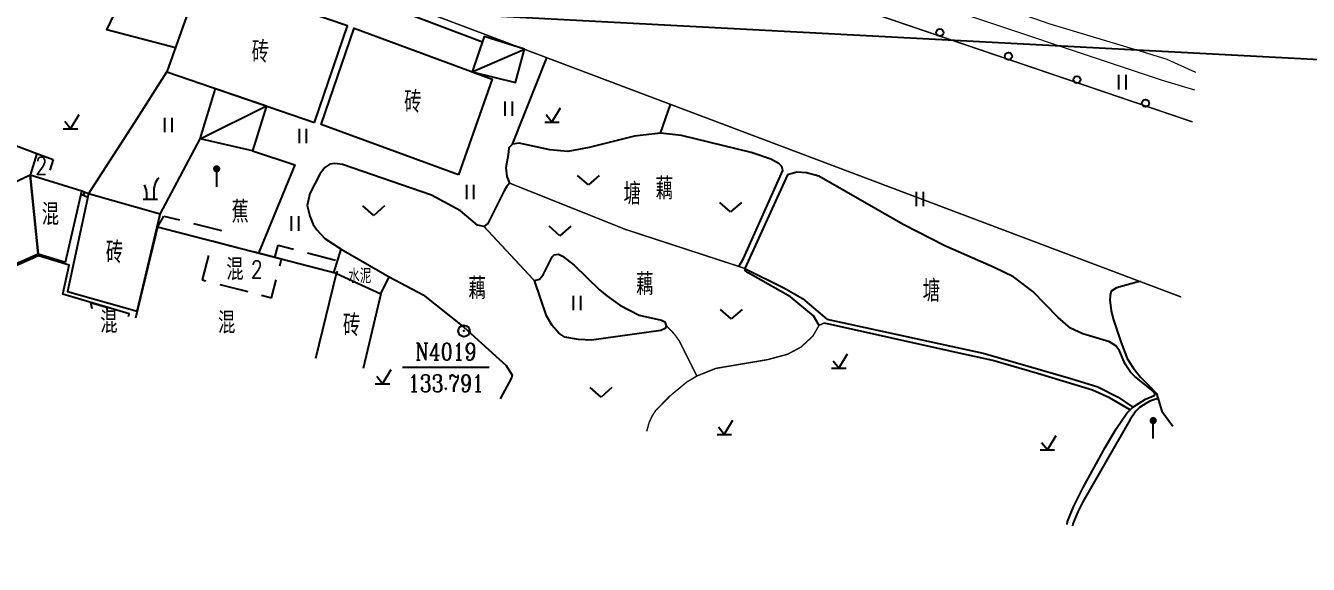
# Model space of a CAD drawing. Extents: x 529262 to 576451, y 2694391 to 2717535.
# Drawn here: x 566955.2 to 567044.2, y 2709864.9 to 2709902.3 of the extents above; entities that cross this region are included whole.
import ezdxf
from ezdxf.enums import TextEntityAlignment as Align
from ezdxf.xclip import XClip

# ---------------------------------------------------------------- set-up
doc = ezdxf.new("R2010")
doc.units = 0
doc.header["$XCLIPFRAME"] = 0
doc.linetypes.add('X5', pattern=[3, 2, -1])
for name, color, linetype in [('DLSS', 4, 'Continuous'), ('DMTZ', 8, 'Continuous'), ('JMD', 8, 'Continuous'), ('KZD', 8, 'Continuous'), ('PP-COM', 7, 'Continuous'), ('RD-中线', 40, 'Continuous'), ('RD-红线', 7, 'Continuous'), ('ZBTZ', 8, 'Continuous'), ('ZJ', 7, 'Continuous')]:
    doc.layers.add(name, color=color, linetype=linetype)
doc.layers.add('SXSS', color=5, linetype='Continuous', lineweight=0)
doc.styles.add('HZ', font='rs.shx', dxfattribs={"width": 0.8, "bigfont": 'hztxt.shx'})
doc.styles.add('romanc', font='romanc.shx', dxfattribs={"width": 0.8})
doc.linetypes.add('10421', pattern='A,2,[150,AAA.SHX,S=0.5,R=0,X=0,Y=0.5],1e-11', length=2)
doc.linetypes.add('10422', pattern='A,0.75,[150,AAA.SHX,S=0.5,R=0,X=0,Y=0.5],1.5,[177,AAA.SHX,S=1,R=0,X=0,Y=0.4],0.75', length=3)
doc.linetypes.add('1161', pattern='A,0,[149,AAA.SHX,S=0.15,R=0,X=0,Y=0],-1.6', length=1.6)
doc.linetypes.add('8462', pattern='A,2,[157,AAA.SHX,S=1,R=0,X=0,Y=0.5],1e-09', length=2)

# ---------------------------------------------------------------- blocks, each defined once
blk = doc.blocks.new('A$C19FD0107')
at = {"layer": 'RD-中线', "color": 8, "linetype": 'Continuous', "flags": 128}
for points in [[(-4490.734, 14139.438, 0), (-4490.29, 14139.417)], [(-3818.251, 14086.168, 0), (-3817.74, 14086.169)]]:
    blk.add_lwpolyline(points, format="xyb", dxfattribs=at)
at = {"layer": 'RD-红线', "color": 8, "linetype": 'Continuous', "flags": 128}
blk.add_lwpolyline([(-4021.594, 15512.975), (-3798.753, 15501.171)], dxfattribs=at)
blk = doc.blocks.new('gc170')
at = {"color": 8, "linetype": 'Continuous'}
blk.add_circle((0, 0), 0.5, dxfattribs=at)
blk = doc.blocks.new('gc121')
at = {"color": 8}
for p, q in [((-0.5, -1), (-0.5, 1)), ((0.5, -1), (0.5, 1))]:
    blk.add_line(p, q, dxfattribs=at)
blk = doc.blocks.new('gc126')
at = {"color": 8}
for p, q in [((0, 0), (-1.5, 1.32)), ((1.5, 1.32), (0, 0))]:
    blk.add_line(p, q, dxfattribs=at)
blk = doc.blocks.new('gc123')
at = {"color": 8}
for p, q in [((0, 0), (1.2, 2)), ((-1, 0), (1, 0)), ((0, 0), (-0.8, 1))]:
    blk.add_line(p, q, dxfattribs=at)
blk = doc.blocks.new('gc165')
at = {"color": 8}
blk.add_line((0, 0), (0, 2), dxfattribs=at)
at = {"color": 8, "const_width": 0.5}
blk.add_lwpolyline([(-0.25, 2.5, 1), (0.25, 2.5, 1)], format="xyb", close=True, dxfattribs=at)
blk = doc.blocks.new('gc210')
at = {"color": 8}
for p, q in [((-1, 0), (1, 0)), ((-0.5, 1), (-0.5, 0)), ((0.5, 1), (0.5, 0))]:
    blk.add_line(p, q, dxfattribs=at)
for centre, radius, start, end in [((-2.94, 0.81), 2.45, 4.3743, 29.0242), ((3.4, 1.11), 2.91, 139.3312, 182.0887)]:
    blk.add_arc(centre, radius, start, end, dxfattribs=at)
blk = doc.blocks.new('gc117')
at = {"color": 8}
blk.add_circle((0, 0), 0.8, dxfattribs=at)
blk.add_point((0, 0), dxfattribs=at)

msp = doc.modelspace()

# ---------------------------------------------------------------- linework, layer by layer
at = {"layer": 'DLSS', "linetype": 'Continuous', "const_width": 0.1, "elevation": 133.137, "flags": 128}
for points in [[(566939.532, 2709919.638), (567035.405, 2709883.451)], [(566987.524, 2709912.145), (567036.185, 2709895.608)]]:
    msp.add_lwpolyline(points, dxfattribs=at)
at = {"layer": 'DMTZ', "linetype": '10421', "flags": 128}
for points, elevation in [([(567004.715, 2709885.576), (567004.878, 2709885.839), (567005.035, 2709886.127), (567007.771, 2709892.236), (567007.688, 2709892.502), (567007.488, 2709892.729), (567006.941, 2709893.021), (567005.578, 2709893.488), (567000.739, 2709894.66), (566999.289, 2709894.836), (566997.481, 2709894.62), (566994.331, 2709893.826), (566992.85, 2709893.56), (566991.607, 2709893.659), (566989.481, 2709894.131), (566989.005, 2709894.056), (566988.766, 2709893.811), (566988.712, 2709893.33), (566988.562, 2709892.428), (566988.619, 2709891.821), (566988.794, 2709891.366)], 132.953), ([(567004.715, 2709885.576), (567004.878, 2709885.839), (567005.035, 2709886.127), (567007.771, 2709892.236), (567007.688, 2709892.502), (567007.488, 2709892.729), (567006.941, 2709893.021), (567005.578, 2709893.488), (567000.739, 2709894.66), (566999.289, 2709894.836), (566997.481, 2709894.62), (566994.331, 2709893.826), (566992.85, 2709893.56), (566991.607, 2709893.659), (566989.481, 2709894.131), (566989.005, 2709894.056), (566988.766, 2709893.811), (566988.712, 2709893.33), (566988.562, 2709892.428), (566988.619, 2709891.821), (566988.794, 2709891.366)], 132.953), ([(566990.53, 2709884.59), (566990.897, 2709884.697), (566991.134, 2709884.984), (566991.774, 2709886.245), (566991.914, 2709886.37), (566992.214, 2709886.433), (566992.487, 2709886.298), (566993.298, 2709885.664), (566995.05, 2709883.941), (566995.562, 2709883.533), (566996.466, 2709882.896), (566997.794, 2709882.19), (566999.35, 2709881.846), (566999.59, 2709881.721), (566999.684, 2709881.462), (566999.684, 2709881.462)], 133.068), ([(566990.53, 2709884.59), (566990.897, 2709884.697), (566991.134, 2709884.984), (566991.774, 2709886.245), (566991.914, 2709886.37), (566992.214, 2709886.433), (566992.487, 2709886.298), (566993.298, 2709885.664), (566995.05, 2709883.941), (566995.562, 2709883.533), (566996.466, 2709882.896), (566997.794, 2709882.19), (566999.35, 2709881.846), (566999.59, 2709881.721), (566999.684, 2709881.462), (566999.684, 2709881.462)], 133.068), ([(566990.53, 2709884.59), (566990.897, 2709884.697), (566991.134, 2709884.984), (566991.774, 2709886.245), (566991.914, 2709886.37), (566992.214, 2709886.433), (566992.487, 2709886.298), (566993.298, 2709885.664), (566995.05, 2709883.941), (566995.562, 2709883.533), (566996.466, 2709882.896), (566997.794, 2709882.19), (566999.35, 2709881.846), (566999.59, 2709881.721), (566999.684, 2709881.462), (566999.684, 2709881.462)], 133.068), ([(566990.53, 2709884.59), (566990.897, 2709884.697), (566991.134, 2709884.984), (566991.774, 2709886.245), (566991.914, 2709886.37), (566992.214, 2709886.433), (566992.487, 2709886.298), (566993.298, 2709885.664), (566995.05, 2709883.941), (566995.562, 2709883.533), (566996.466, 2709882.896), (566997.794, 2709882.19), (566999.35, 2709881.846), (566999.59, 2709881.721), (566999.684, 2709881.462), (566999.684, 2709881.462)], 133.068), ([(567010.278, 2709881.482), (567009.892, 2709882.154), (567008.295, 2709883.455), (567005.365, 2709885.123), (567005.186, 2709885.278), (567005.121, 2709885.443), (567005.121, 2709885.443)], 133.014), ([(567010.278, 2709881.482), (567009.892, 2709882.154), (567008.295, 2709883.455), (567005.365, 2709885.123), (567005.186, 2709885.278), (567005.121, 2709885.443), (567005.121, 2709885.443)], 133.014), ([(567010.278, 2709881.482), (567009.892, 2709882.154), (567008.295, 2709883.455), (567005.365, 2709885.123), (567005.186, 2709885.278), (567005.121, 2709885.443), (567005.121, 2709885.443)], 133.014), ([(567010.278, 2709881.482), (567009.892, 2709882.154), (567008.295, 2709883.455), (567005.365, 2709885.123), (567005.186, 2709885.278), (567005.121, 2709885.443), (567005.121, 2709885.443)], 133.014), ([(566999.684, 2709881.462), (566999.606, 2709881.261), (566999.314, 2709881.129), (566994.492, 2709880.463), (566993.581, 2709880.493), (566992.641, 2709880.673), (566992.234, 2709880.954), (566991.773, 2709881.477), (566991.377, 2709882.153), (566990.53, 2709884.59)], 134.245), ([(566999.684, 2709881.462), (566999.606, 2709881.261), (566999.314, 2709881.129), (566994.492, 2709880.463), (566993.581, 2709880.493), (566992.641, 2709880.673), (566992.234, 2709880.954), (566991.773, 2709881.477), (566991.377, 2709882.153), (566990.53, 2709884.59)], 134.245), ([(566999.684, 2709881.462), (566999.606, 2709881.261), (566999.314, 2709881.129), (566994.492, 2709880.463), (566993.581, 2709880.493), (566992.641, 2709880.673), (566992.234, 2709880.954), (566991.773, 2709881.477), (566991.377, 2709882.153), (566990.53, 2709884.59)], 134.245), ([(566999.684, 2709881.462), (566999.606, 2709881.261), (566999.314, 2709881.129), (566994.492, 2709880.463), (566993.581, 2709880.493), (566992.641, 2709880.673), (566992.234, 2709880.954), (566991.773, 2709881.477), (566991.377, 2709882.153), (566990.53, 2709884.59)], 134.245), ([(567032.575, 2709884.519), (567032.325, 2709884.492), (567030.91, 2709884.087), (567030.55, 2709883.85), (567030.47, 2709883.549), (567030.445, 2709883.234), (567030.547, 2709882.512), (567030.681, 2709881.938), (567031.21, 2709880.345), (567031.648, 2709879.197), (567032.061, 2709878.537), (567032.573, 2709877.899), (567033.118, 2709877.354), (567033.682, 2709876.76), (567034.06, 2709875.526), (567034.83, 2709874.485)], 132.711), ([(567032.575, 2709884.519), (567032.325, 2709884.492), (567030.91, 2709884.087), (567030.55, 2709883.85), (567030.47, 2709883.549), (567030.445, 2709883.234), (567030.547, 2709882.512), (567030.681, 2709881.938), (567031.21, 2709880.345), (567031.648, 2709879.197), (567032.061, 2709878.537), (567032.573, 2709877.899), (567033.118, 2709877.354), (567033.682, 2709876.76), (567034.06, 2709875.526), (567034.83, 2709874.485)], 132.711), ([(567031.858, 2709875.615), (567030.422, 2709876.446), (567029.244, 2709876.996), (567025.44, 2709878.153), (567022.338, 2709879.044), (567019.787, 2709879.602), (567010.863, 2709881.595), (567010.579, 2709881.627)], 133.194), ([(567031.858, 2709875.615), (567030.422, 2709876.446), (567029.244, 2709876.996), (567025.44, 2709878.153), (567022.338, 2709879.044), (567019.787, 2709879.602), (567010.863, 2709881.595), (567010.579, 2709881.627)], 133.194), ([(567031.858, 2709875.615), (567030.422, 2709876.446), (567029.244, 2709876.996), (567025.44, 2709878.153), (567022.338, 2709879.044), (567019.787, 2709879.602), (567010.863, 2709881.595), (567010.579, 2709881.627)], 133.194), ([(567031.858, 2709875.615), (567030.422, 2709876.446), (567029.244, 2709876.996), (567025.44, 2709878.153), (567022.338, 2709879.044), (567019.787, 2709879.602), (567010.863, 2709881.595), (567010.579, 2709881.627)], 133.194), ([(567027.49, 2709867.663), (567027.518, 2709867.867), (567027.932, 2709868.898), (567028.591, 2709870.237), (567030.123, 2709873.018), (567030.881, 2709874.314), (567031.64, 2709875.389), (567032.047, 2709875.81)], 133.12), ([(567027.49, 2709867.663), (567027.518, 2709867.867), (567027.932, 2709868.898), (567028.591, 2709870.237), (567030.123, 2709873.018), (567030.881, 2709874.314), (567031.64, 2709875.389), (567032.047, 2709875.81)], 133.12), ([(567027.49, 2709867.663), (567027.518, 2709867.867), (567027.932, 2709868.898), (567028.591, 2709870.237), (567030.123, 2709873.018), (567030.881, 2709874.314), (567031.64, 2709875.389), (567032.047, 2709875.81)], 133.12), ([(567027.49, 2709867.663), (567027.518, 2709867.867), (567027.932, 2709868.898), (567028.591, 2709870.237), (567030.123, 2709873.018), (567030.881, 2709874.314), (567031.64, 2709875.389), (567032.047, 2709875.81)], 133.12), ([(567033.791, 2709876.403), (567033.227, 2709876.224), (567032.949, 2709876.072), (567032.511, 2709875.78), (567032.247, 2709875.521), (567031.853, 2709874.962), (567028.582, 2709869.235), (567028.226, 2709868.531), (567027.891, 2709867.707), (567027.872, 2709867.578)], 132.711), ([(567033.791, 2709876.403), (567033.227, 2709876.224), (567032.949, 2709876.072), (567032.511, 2709875.78), (567032.247, 2709875.521), (567031.853, 2709874.962), (567028.582, 2709869.235), (567028.226, 2709868.531), (567027.891, 2709867.707), (567027.872, 2709867.578)], 132.711), ([(567033.791, 2709876.403), (567033.227, 2709876.224), (567032.949, 2709876.072), (567032.511, 2709875.78), (567032.247, 2709875.521), (567031.853, 2709874.962), (567028.582, 2709869.235), (567028.226, 2709868.531), (567027.891, 2709867.707), (567027.872, 2709867.578)], 132.711), ([(567033.791, 2709876.403), (567033.227, 2709876.224), (567032.949, 2709876.072), (567032.511, 2709875.78), (567032.247, 2709875.521), (567031.853, 2709874.962), (567028.582, 2709869.235), (567028.226, 2709868.531), (567027.891, 2709867.707), (567027.872, 2709867.578)], 132.711)]:
    msp.add_lwpolyline(points, dxfattribs=dict(at, elevation=elevation))
for points in [[(566988.794, 2709891.366), (566988.601, 2709891.107), (566988.43, 2709890.833), (566987.313, 2709888.55), (566987.026, 2709888.357), (566986.577, 2709888.445), (566985.414, 2709889.445), (566983.405, 2709890.514), (566977.227, 2709892.649), (566976.685, 2709892.722), (566976.334, 2709892.672), (566975.991, 2709892.443), (566975.648, 2709891.985), (566974.954, 2709890.634), (566974.774, 2709889.8), (566974.956, 2709889.07), (566975.189, 2709888.481), (566975.45, 2709888.111), (566976.005, 2709887.52), (566977.122, 2709886.769)], [(566988.794, 2709891.366), (566988.601, 2709891.107), (566988.43, 2709890.833), (566987.313, 2709888.55), (566987.026, 2709888.357), (566986.577, 2709888.445), (566985.414, 2709889.445), (566983.405, 2709890.514), (566977.227, 2709892.649), (566976.685, 2709892.722), (566976.334, 2709892.672), (566975.991, 2709892.443), (566975.648, 2709891.985), (566974.954, 2709890.634), (566974.774, 2709889.8), (566974.956, 2709889.07), (566975.189, 2709888.481), (566975.45, 2709888.111), (566976.005, 2709887.52), (566977.122, 2709886.769)], [(566988.794, 2709891.366), (566988.601, 2709891.107), (566988.43, 2709890.833), (566987.313, 2709888.55), (566987.026, 2709888.357), (566986.577, 2709888.445), (566985.414, 2709889.445), (566983.405, 2709890.514), (566977.227, 2709892.649), (566976.685, 2709892.722), (566976.334, 2709892.672), (566975.991, 2709892.443), (566975.648, 2709891.985), (566974.954, 2709890.634), (566974.774, 2709889.8), (566974.956, 2709889.07), (566975.189, 2709888.481), (566975.45, 2709888.111), (566976.005, 2709887.52), (566977.122, 2709886.769)], [(566988.794, 2709891.366), (566988.601, 2709891.107), (566988.43, 2709890.833), (566987.313, 2709888.55), (566987.026, 2709888.357), (566986.577, 2709888.445), (566985.414, 2709889.445), (566983.405, 2709890.514), (566977.227, 2709892.649), (566976.685, 2709892.722), (566976.334, 2709892.672), (566975.991, 2709892.443), (566975.648, 2709891.985), (566974.954, 2709890.634), (566974.774, 2709889.8), (566974.956, 2709889.07), (566975.189, 2709888.481), (566975.45, 2709888.111), (566976.005, 2709887.52), (566977.122, 2709886.769)], [(566980.456, 2709884.848), (566982.819, 2709883.606), (566985.648, 2709881.362), (566988.571, 2709878.706), (566988.982, 2709878.026), (566988.942, 2709877.842), (566988.169, 2709876.378)], [(566980.456, 2709884.848), (566982.819, 2709883.606), (566985.648, 2709881.362), (566988.571, 2709878.706), (566988.982, 2709878.026), (566988.942, 2709877.842), (566988.169, 2709876.378)], [(566980.456, 2709884.848), (566982.819, 2709883.606), (566985.648, 2709881.362), (566988.571, 2709878.706), (566988.982, 2709878.026), (566988.942, 2709877.842), (566988.169, 2709876.378)], [(566980.456, 2709884.848), (566982.819, 2709883.606), (566985.648, 2709881.362), (566988.571, 2709878.706), (566988.982, 2709878.026), (566988.942, 2709877.842), (566988.169, 2709876.378)]]:
    msp.add_lwpolyline(points, dxfattribs=at)
at = {"layer": 'DMTZ', "linetype": '10421', "elevation": 133.12, "flags": 128}
msp.add_lwpolyline([(567032.047, 2709875.81), (567032.917, 2709876.368), (567033.518, 2709876.628), (567033.575, 2709876.692), (567033.541, 2709876.785), (567033.379, 2709876.975), (567032.162, 2709877.967), (567031.883, 2709878.232), (567031.522, 2709878.783), (567031.123, 2709879.727), (567030.877, 2709880.076), (567030.424, 2709880.331), (567028.572, 2709880.891), (567027.733, 2709881.29), (567026.864, 2709882.03), (567025.102, 2709883.842), (567023.778, 2709884.859), (567022.429, 2709885.503), (567018.994, 2709887.016), (567016.126, 2709888.492), (567010.26, 2709891.851), (567009.403, 2709892.082), (567008.73, 2709892.12), (567008.091, 2709891.935), (567005.121, 2709885.443), (567007.836, 2709884.102), (567009.127, 2709883.345), (567010.816, 2709881.915), (567021.668, 2709879.565), (567027.755, 2709877.808), (567029.624, 2709877.209), (567031.028, 2709876.508), (567032.047, 2709875.81)], close=True, dxfattribs=at)
msp.add_lwpolyline([(567032.047, 2709875.81), (567032.917, 2709876.368), (567033.518, 2709876.628), (567033.575, 2709876.692), (567033.541, 2709876.785), (567033.379, 2709876.975), (567032.162, 2709877.967), (567031.883, 2709878.232), (567031.522, 2709878.783), (567031.123, 2709879.727), (567030.877, 2709880.076), (567030.424, 2709880.331), (567028.572, 2709880.891), (567027.733, 2709881.29), (567026.864, 2709882.03), (567025.102, 2709883.842), (567023.778, 2709884.859), (567022.429, 2709885.503), (567018.994, 2709887.016), (567016.126, 2709888.492), (567010.26, 2709891.851), (567009.403, 2709892.082), (567008.73, 2709892.12), (567008.091, 2709891.935), (567005.121, 2709885.443), (567007.836, 2709884.102), (567009.127, 2709883.345), (567010.816, 2709881.915), (567021.668, 2709879.565), (567027.755, 2709877.808), (567029.624, 2709877.209), (567031.028, 2709876.508), (567032.047, 2709875.81)], close=True, dxfattribs=at)
at = {"layer": 'DMTZ', "linetype": '10422', "flags": 128}
msp.add_lwpolyline([(566976.626, 2709885.131), (566977.122, 2709886.769), (566980.456, 2709884.848)], dxfattribs=at)
msp.add_lwpolyline([(566976.626, 2709885.131), (566977.122, 2709886.769), (566980.456, 2709884.848)], dxfattribs=at)
msp.add_lwpolyline([(566976.626, 2709885.131), (566977.122, 2709886.769), (566980.456, 2709884.848)], dxfattribs=at)
msp.add_lwpolyline([(566976.626, 2709885.131), (566977.122, 2709886.769), (566980.456, 2709884.848)], dxfattribs=at)
at = {"layer": 'JMD', "linetype": 'Continuous'}
for p, q in [((566986.205, 2709899.086), (566989.839, 2709900.658, 132.865)), ((566986.205, 2709899.086), (566989.839, 2709900.658, 132.865)), ((566967.339, 2709894.44), (566971.956, 2709896.718)), ((566967.339, 2709894.44), (566971.956, 2709896.718)), ((566967.339, 2709894.44), (566971.956, 2709896.718)), ((566967.339, 2709894.44), (566971.956, 2709896.718)), ((566959.324, 2709890.728), (566959.228, 2709890.497)), ((566959.324, 2709890.728), (566959.228, 2709890.497)), ((566959.324, 2709890.728), (566959.228, 2709890.497)), ((566959.324, 2709890.728), (566959.228, 2709890.497))]:
    msp.add_line(p, q, dxfattribs=at)
at = {"layer": 'JMD', "linetype": 'Continuous', "flags": 128}
for points, elevation in [([(566975.281, 2709895.577), (566977.56, 2709902.286), (566967.398, 2709905.741), (566965.045, 2709899.088)], 133.135), ([(566975.281, 2709895.577), (566977.56, 2709902.286), (566967.398, 2709905.741), (566965.045, 2709899.088)], 133.135), ([(566986.205, 2709899.086), (566989.211, 2709898.34), (566989.839, 2709900.658), (566987.054, 2709901.534)], 134.624), ([(566986.205, 2709899.086), (566989.211, 2709898.34), (566989.839, 2709900.658), (566987.054, 2709901.534)], 134.624), ([(566970.978, 2709893.598), (566967.339, 2709894.44), (566968.41, 2709897.934), (566971.956, 2709896.718)], 132.858), ([(566970.978, 2709893.598), (566967.339, 2709894.44), (566968.41, 2709897.934), (566971.956, 2709896.718)], 132.858), ([(566970.978, 2709893.598), (566967.339, 2709894.44), (566968.41, 2709897.934), (566971.956, 2709896.718)], 132.858), ([(566970.978, 2709893.598), (566967.339, 2709894.44), (566968.41, 2709897.934), (566971.956, 2709896.718)], 132.858), ([(566958.011, 2709885.872), (566959.138, 2709890.806), (566955.558, 2709891.904), (566956.104, 2709886.457)], 134.354), ([(566958.011, 2709885.872), (566959.138, 2709890.806), (566955.558, 2709891.904), (566956.104, 2709886.457)], 134.354), ([(566958.011, 2709885.872), (566959.138, 2709890.806), (566955.558, 2709891.904), (566956.104, 2709886.457)], 134.354), ([(566958.011, 2709885.872), (566959.138, 2709890.806), (566955.558, 2709891.904), (566956.104, 2709886.457)], 134.354), ([(566964.575, 2709889.199), (566959.604, 2709890.611), (566958.14, 2709883.845), (566962.974, 2709882.466)], 136.726), ([(566964.575, 2709889.199), (566959.604, 2709890.611), (566958.14, 2709883.845), (566962.974, 2709882.466)], 136.726), ([(566964.575, 2709889.199), (566959.604, 2709890.611), (566958.14, 2709883.845), (566962.974, 2709882.466)], 136.726), ([(566964.575, 2709889.199), (566959.604, 2709890.611), (566958.14, 2709883.845), (566962.974, 2709882.466)], 136.726)]:
    msp.add_lwpolyline(points, close=True, dxfattribs=dict(at, elevation=elevation))
for points in [[(566985.265, 2709891.929), (566975.73, 2709895.417), (566978.019, 2709902.115), (566987.598, 2709898.571)], [(566985.265, 2709891.929), (566975.73, 2709895.417), (566978.019, 2709902.115), (566987.598, 2709898.571)], [(566950.11, 2709889.337), (566952.266, 2709884.763), (566956.104, 2709886.457), (566955.558, 2709891.904)], [(566950.11, 2709889.337), (566952.266, 2709884.763), (566956.104, 2709886.457), (566955.558, 2709891.904)], [(566950.11, 2709889.337), (566952.266, 2709884.763), (566956.104, 2709886.457), (566955.558, 2709891.904)], [(566950.11, 2709889.337), (566952.266, 2709884.763), (566956.104, 2709886.457), (566955.558, 2709891.904)]]:
    msp.add_lwpolyline(points, close=True, dxfattribs=at)
for points, elevation in [([(566938.99, 2709887.929), (566952.568, 2709894.7), (566956.015, 2709893.404), (566955.558, 2709891.904), (566943.833, 2709886.379)], 134.2), ([(566938.99, 2709887.929), (566952.568, 2709894.7), (566956.015, 2709893.404), (566955.558, 2709891.904), (566943.833, 2709886.379)], 134.2), ([(566938.99, 2709887.929), (566952.568, 2709894.7), (566956.015, 2709893.404), (566955.558, 2709891.904), (566943.833, 2709886.379)], 134.2), ([(566938.99, 2709887.929), (566952.568, 2709894.7), (566956.015, 2709893.404), (566955.558, 2709891.904), (566943.833, 2709886.379)], 134.2), ([(566975.377, 2709879.213), (566976.8, 2709885.086), (566964.391, 2709888.313), (566962.858, 2709881.988)], 134.376), ([(566975.377, 2709879.213), (566976.8, 2709885.086), (566964.391, 2709888.313), (566962.858, 2709881.988)], 134.376), ([(566975.377, 2709879.213), (566976.8, 2709885.086), (566964.391, 2709888.313), (566962.858, 2709881.988)], 134.376), ([(566975.377, 2709879.213), (566976.8, 2709885.086), (566964.391, 2709888.313), (566962.858, 2709881.988)], 134.376)]:
    msp.add_lwpolyline(points, dxfattribs=dict(at, elevation=elevation))
at = {"layer": 'JMD', "linetype": 'X5', "flags": 128}
for points, elevation in [([(566956.015, 2709893.404), (566957.155, 2709893.009), (566956.708, 2709891.551), (566955.558, 2709891.904)], 134.088), ([(566956.015, 2709893.404), (566957.155, 2709893.009), (566956.708, 2709891.551), (566955.558, 2709891.904)], 134.088), ([(566956.015, 2709893.404), (566957.155, 2709893.009), (566956.708, 2709891.551), (566955.558, 2709891.904)], 134.088), ([(566956.015, 2709893.404), (566957.155, 2709893.009), (566956.708, 2709891.551), (566955.558, 2709891.904)], 134.088), ([(566964.391, 2709888.313), (566964.823, 2709889.075), (566968.859, 2709888.07), (566968.635, 2709887.209)], 136.585), ([(566964.391, 2709888.313), (566964.823, 2709889.075), (566968.859, 2709888.07), (566968.635, 2709887.209)], 136.585), ([(566964.391, 2709888.313), (566964.823, 2709889.075), (566968.859, 2709888.07), (566968.635, 2709887.209)], 136.585), ([(566964.391, 2709888.313), (566964.823, 2709889.075), (566968.859, 2709888.07), (566968.635, 2709887.209)], 136.585), ([(566972.535, 2709886.195), (566972.75, 2709887.057), (566977.003, 2709885.949), (566976.8, 2709885.086)], 0.402), ([(566972.535, 2709886.195), (566972.75, 2709887.057), (566977.003, 2709885.949), (566976.8, 2709885.086)], 0.402), ([(566972.535, 2709886.195), (566972.75, 2709887.057), (566977.003, 2709885.949), (566976.8, 2709885.086)], 0.402), ([(566972.535, 2709886.195), (566972.75, 2709887.057), (566977.003, 2709885.949), (566976.8, 2709885.086)], 0.402)]:
    msp.add_lwpolyline(points, dxfattribs=dict(at, elevation=elevation))
at = {"layer": 'JMD', "linetype": 'Continuous', "flags": 128}
for points in [[(566959.604, 2709890.611), (566959.138, 2709890.806)], [(566959.604, 2709890.611), (566959.138, 2709890.806)], [(566959.604, 2709890.611), (566959.138, 2709890.806)], [(566959.604, 2709890.611), (566959.138, 2709890.806)], [(566959.55, 2709890.363), (566959.081, 2709890.559)], [(566959.55, 2709890.363), (566959.081, 2709890.559)], [(566959.55, 2709890.363), (566959.081, 2709890.559)], [(566959.55, 2709890.363), (566959.081, 2709890.559)], [(566962.379, 2709882.094), (566962.423, 2709882.291), (566957.813, 2709883.648), (566958.25, 2709885.66), (566956.12, 2709886.312), (566951.947, 2709884.463), (566951.973, 2709884.401)], [(566962.379, 2709882.094), (566962.423, 2709882.291), (566957.813, 2709883.648), (566958.25, 2709885.66), (566956.12, 2709886.312), (566951.947, 2709884.463), (566951.973, 2709884.401)], [(566962.379, 2709882.094), (566962.423, 2709882.291), (566957.813, 2709883.648), (566958.25, 2709885.66), (566956.12, 2709886.312), (566951.947, 2709884.463), (566951.973, 2709884.401)], [(566962.379, 2709882.094), (566962.423, 2709882.291), (566957.813, 2709883.648), (566958.25, 2709885.66), (566956.12, 2709886.312), (566951.947, 2709884.463), (566951.973, 2709884.401)], [(566975.377, 2709879.213), (566976.8, 2709885.086), (566979.886, 2709883.672), (566978.645, 2709878.489)], [(566975.377, 2709879.213), (566976.8, 2709885.086), (566979.886, 2709883.672), (566978.645, 2709878.489)], [(566975.377, 2709879.213), (566976.8, 2709885.086), (566979.886, 2709883.672), (566978.645, 2709878.489)], [(566975.377, 2709879.213), (566976.8, 2709885.086), (566979.886, 2709883.672), (566978.645, 2709878.489)]]:
    msp.add_lwpolyline(points, dxfattribs=at)
at = {"layer": 'JMD', "linetype": 'X5', "flags": 128}
msp.add_lwpolyline([(566972.99, 2709886.077), (566968.18, 2709887.328), (566967.486, 2709884.647), (566972.295, 2709883.405)], close=True, dxfattribs=at)
msp.add_lwpolyline([(566972.99, 2709886.077), (566968.18, 2709887.328), (566967.486, 2709884.647), (566972.295, 2709883.405)], close=True, dxfattribs=at)
msp.add_lwpolyline([(566972.99, 2709886.077), (566968.18, 2709887.328), (566967.486, 2709884.647), (566972.295, 2709883.405)], close=True, dxfattribs=at)
msp.add_lwpolyline([(566972.99, 2709886.077), (566968.18, 2709887.328), (566967.486, 2709884.647), (566972.295, 2709883.405)], close=True, dxfattribs=at)
for points in [[(566959.732, 2709883.083), (566960.842, 2709882.756), (566960.926, 2709882.417)], [(566959.732, 2709883.083), (566959.837, 2709882.658)], [(566959.732, 2709883.083), (566960.842, 2709882.756), (566960.926, 2709882.417)], [(566959.732, 2709883.083), (566959.837, 2709882.658)], [(566959.732, 2709883.083), (566960.842, 2709882.756), (566960.926, 2709882.417)], [(566959.732, 2709883.083), (566959.837, 2709882.658)], [(566959.732, 2709883.083), (566960.842, 2709882.756), (566960.926, 2709882.417)], [(566959.732, 2709883.083), (566959.837, 2709882.658)]]:
    msp.add_lwpolyline(points, dxfattribs=at)
at = {"layer": 'KZD', "linetype": 'Continuous'}
msp.add_line((566987.39, 2709878.561, 133.791), (566981.39, 2709878.561, 133.791), dxfattribs=at)
msp.add_line((566987.39, 2709878.561, 133.791), (566981.39, 2709878.561, 133.791), dxfattribs=at)
msp.add_line((566987.39, 2709878.561, 133.791), (566981.39, 2709878.561, 133.791), dxfattribs=at)
msp.add_line((566987.39, 2709878.561, 133.791), (566981.39, 2709878.561, 133.791), dxfattribs=at)
at = {"layer": 'SXSS', "color": 8, "linetype": 'Continuous', "flags": 128}
for points in [[(566964.146, 2709924.025), (566965.446, 2709923.629), (566972.852, 2709920.45), (566976.509, 2709918.948), (566978.466, 2709918.271), (566984.186, 2709916.495), (566986.88, 2709915.539), (566989.457, 2709914.587), (566995.341, 2709912.04), (566997.945, 2709911.071), (567000.328, 2709910.314), (567007.693, 2709908.582), (567010.947, 2709907.636), (567014.826, 2709906.418), (567026.298, 2709902.418), (567032.533, 2709900.539), (567034.399, 2709899.955), (567036.406, 2709899.059)], [(566964.146, 2709924.025), (566965.446, 2709923.629), (566972.852, 2709920.45), (566976.509, 2709918.948), (566978.466, 2709918.271), (566984.186, 2709916.495), (566986.88, 2709915.539), (566989.457, 2709914.587), (566995.341, 2709912.04), (566997.945, 2709911.071), (567000.328, 2709910.314), (567007.693, 2709908.582), (567010.947, 2709907.636), (567014.826, 2709906.418), (567026.298, 2709902.418), (567032.533, 2709900.539), (567034.399, 2709899.955), (567036.406, 2709899.059)], [(566964.146, 2709924.025), (566965.446, 2709923.629), (566972.852, 2709920.45), (566976.509, 2709918.948), (566978.466, 2709918.271), (566984.186, 2709916.495), (566986.88, 2709915.539), (566989.457, 2709914.587), (566995.341, 2709912.04), (566997.945, 2709911.071), (567000.328, 2709910.314), (567007.693, 2709908.582), (567010.947, 2709907.636), (567014.826, 2709906.418), (567026.298, 2709902.418), (567032.533, 2709900.539), (567034.399, 2709899.955), (567036.406, 2709899.059)], [(566964.146, 2709924.025), (566965.446, 2709923.629), (566972.852, 2709920.45), (566976.509, 2709918.948), (566978.466, 2709918.271), (566984.186, 2709916.495), (566986.88, 2709915.539), (566989.457, 2709914.587), (566995.341, 2709912.04), (566997.945, 2709911.071), (567000.328, 2709910.314), (567007.693, 2709908.582), (567010.947, 2709907.636), (567014.826, 2709906.418), (567026.298, 2709902.418), (567032.533, 2709900.539), (567034.399, 2709899.955), (567036.406, 2709899.059)], [(566963.896, 2709922.603), (566965.31, 2709922.207), (566970.242, 2709920.219), (566978.441, 2709917.004), (566985.12, 2709914.892), (566997.244, 2709910.214), (567000.255, 2709909.081), (567008.942, 2709906.523), (567017.523, 2709904.039), (567034.007, 2709898.534), (567036.327, 2709897.828)], [(566963.896, 2709922.603), (566965.31, 2709922.207), (566970.242, 2709920.219), (566978.441, 2709917.004), (566985.12, 2709914.892), (566997.244, 2709910.214), (567000.255, 2709909.081), (567008.942, 2709906.523), (567017.523, 2709904.039), (567034.007, 2709898.534), (567036.327, 2709897.828)], [(566963.896, 2709922.603), (566965.31, 2709922.207), (566970.242, 2709920.219), (566978.441, 2709917.004), (566985.12, 2709914.892), (566997.244, 2709910.214), (567000.255, 2709909.081), (567008.942, 2709906.523), (567017.523, 2709904.039), (567034.007, 2709898.534), (567036.327, 2709897.828)]]:
    msp.add_lwpolyline(points, dxfattribs=at)
at = {"layer": 'SXSS', "color": 8, "linetype": '8462', "const_width": 0.1, "flags": 128}
for points, elevation in [([(566988.794, 2709891.366), (566996.831, 2709888.152), (567005.121, 2709885.443)], 132.953), ([(566988.794, 2709891.366), (566996.831, 2709888.152), (567005.121, 2709885.443)], 132.953), ([(566988.794, 2709891.366), (566996.831, 2709888.152), (567005.121, 2709885.443)], 132.953), ([(566988.794, 2709891.366), (566996.831, 2709888.152), (567005.121, 2709885.443)], 132.953), ([(566987.026, 2709888.357), (566990.53, 2709884.59)], 133.068), ([(566987.026, 2709888.357), (566990.53, 2709884.59)], 133.068), ([(566987.026, 2709888.357), (566990.53, 2709884.59)], 133.068), ([(566987.026, 2709888.357), (566990.53, 2709884.59)], 133.068), ([(566998.326, 2709874.127), (566998.484, 2709874.724), (566998.692, 2709875.183), (566998.96, 2709875.599), (566999.945, 2709876.59), (567001.092, 2709877.542), (567001.8, 2709877.969), (567003.116, 2709878.498), (567006.719, 2709879.108), (567008.094, 2709879.481), (567009.025, 2709879.977), (567009.846, 2709880.734), (567010.278, 2709881.482), (567010.579, 2709881.627)], 133.194), ([(566998.326, 2709874.127), (566998.484, 2709874.724), (566998.692, 2709875.183), (566998.96, 2709875.599), (566999.945, 2709876.59), (567001.092, 2709877.542), (567001.8, 2709877.969), (567003.116, 2709878.498), (567006.719, 2709879.108), (567008.094, 2709879.481), (567009.025, 2709879.977), (567009.846, 2709880.734), (567010.278, 2709881.482), (567010.579, 2709881.627)], 133.194), ([(566998.326, 2709874.127), (566998.484, 2709874.724), (566998.692, 2709875.183), (566998.96, 2709875.599), (566999.945, 2709876.59), (567001.092, 2709877.542), (567001.8, 2709877.969), (567003.116, 2709878.498), (567006.719, 2709879.108), (567008.094, 2709879.481), (567009.025, 2709879.977), (567009.846, 2709880.734), (567010.278, 2709881.482), (567010.579, 2709881.627)], 133.194), ([(566998.326, 2709874.127), (566998.484, 2709874.724), (566998.692, 2709875.183), (566998.96, 2709875.599), (566999.945, 2709876.59), (567001.092, 2709877.542), (567001.8, 2709877.969), (567003.116, 2709878.498), (567006.719, 2709879.108), (567008.094, 2709879.481), (567009.025, 2709879.977), (567009.846, 2709880.734), (567010.278, 2709881.482), (567010.579, 2709881.627)], 133.194), ([(567001.8, 2709877.969), (567000.574, 2709880.426), (567000.213, 2709880.91), (566999.684, 2709881.462)], 133.068), ([(567001.8, 2709877.969), (567000.574, 2709880.426), (567000.213, 2709880.91), (566999.684, 2709881.462)], 133.068), ([(567001.8, 2709877.969), (567000.574, 2709880.426), (567000.213, 2709880.91), (566999.684, 2709881.462)], 133.068), ([(567001.8, 2709877.969), (567000.574, 2709880.426), (567000.213, 2709880.91), (566999.684, 2709881.462)], 133.068)]:
    msp.add_lwpolyline(points, dxfattribs=dict(at, elevation=elevation))
at = {"layer": 'ZBTZ', "linetype": '1161', "flags": 128}
for points, elevation in [([(566965.63, 2709900.745), (566960.876, 2709902.009), (566963.312, 2709907.132), (566967.398, 2709905.741)], 133.135), ([(566965.63, 2709900.745), (566960.876, 2709902.009), (566963.312, 2709907.132), (566967.398, 2709905.741)], 133.135), ([(566986.921, 2709901.151), (566978.286, 2709904.426)], 134.624), ([(566986.921, 2709901.151), (566978.286, 2709904.426)], 134.624), ([(566989.005, 2709894.056), (566991.404, 2709900.059)], 132.822), ([(566989.005, 2709894.056), (566991.404, 2709900.059)], 132.822), ([(566999.289, 2709894.836), (566999.972, 2709896.825)], 132.765), ([(566999.289, 2709894.836), (566999.972, 2709896.825)], 132.765), ([(566979.886, 2709883.672), (566980.456, 2709884.848)], 133.818), ([(566979.886, 2709883.672), (566980.456, 2709884.848)], 133.818), ([(566979.886, 2709883.672), (566980.456, 2709884.848)], 133.818), ([(566979.886, 2709883.672), (566980.456, 2709884.848)], 133.818)]:
    msp.add_lwpolyline(points, dxfattribs=dict(at, elevation=elevation))
for points in [[(566959.604, 2709890.611), (566962.807, 2709895.593), (566965.045, 2709899.088)], [(566959.604, 2709890.611), (566962.807, 2709895.593), (566965.045, 2709899.088)], [(566959.604, 2709890.611), (566962.807, 2709895.593), (566965.045, 2709899.088)], [(566959.604, 2709890.611), (566962.807, 2709895.593), (566965.045, 2709899.088)], [(566964.575, 2709889.199), (566967.339, 2709894.44)], [(566964.575, 2709889.199), (566967.339, 2709894.44)], [(566964.575, 2709889.199), (566967.339, 2709894.44)], [(566964.575, 2709889.199), (566967.339, 2709894.44)], [(566970.978, 2709893.598), (566973.909, 2709892.625), (566971.391, 2709886.492)], [(566970.978, 2709893.598), (566973.909, 2709892.625), (566971.391, 2709886.492)], [(566970.978, 2709893.598), (566973.909, 2709892.625), (566971.391, 2709886.492)], [(566970.978, 2709893.598), (566973.909, 2709892.625), (566971.391, 2709886.492)]]:
    msp.add_lwpolyline(points, dxfattribs=at)

# ---------------------------------------------------------------- block references
at = {"layer": 'KZD', "linetype": 'Continuous', "xscale": 0.5, "yscale": 0.5, "zscale": 0.5}
msp.add_blockref('gc117', (566985.648, 2709881.095, 133.791), dxfattribs=at)
msp.add_blockref('gc117', (566985.648, 2709881.095, 133.791), dxfattribs=at)
msp.add_blockref('gc117', (566985.648, 2709881.095, 133.791), dxfattribs=at)
msp.add_blockref('gc117', (566985.648, 2709881.095, 133.791), dxfattribs=at)
at = {"layer": 'PP-COM'}
ref = msp.add_blockref('A$C19FD0107', (570997.993, 2694390.603), dxfattribs=at)
XClip(ref).set_block_clipping_path([(-9366.4383134884, 14428.6043910822), (-3328.4480743363, 17452.7484863754)])
at = {"layer": 'ZBTZ', "linetype": 'Continuous', "xscale": 0.5000000000434848, "yscale": 0.5000000000434848, "zscale": 0.5000000000434848, "rotation": 341.0495574249757}
for p in [(567018.66, 2709901.807), (567018.66, 2709901.807), (567018.66, 2709901.807), (567018.66, 2709901.807), (567023.417, 2709900.174), (567023.417, 2709900.174), (567023.417, 2709900.174), (567023.417, 2709900.174), (567028.173, 2709898.54), (567028.173, 2709898.54), (567028.173, 2709898.54), (567028.173, 2709898.54), (567032.93, 2709896.907), (567032.93, 2709896.907), (567032.93, 2709896.907), (567032.93, 2709896.907)]:
    msp.add_blockref('gc170', p, dxfattribs=at)
at = {"layer": 'ZBTZ', "linetype": 'Continuous', "xscale": 0.5, "yscale": 0.5}
for name, p in [('gc121', (567031.332, 2709898.367)), ('gc121', (567031.332, 2709898.367)), ('gc121', (567031.332, 2709898.367)), ('gc121', (567031.332, 2709898.367)), ('gc123', (566991.752, 2709895.591)), ('gc123', (566991.752, 2709895.591)), ('gc123', (566991.752, 2709895.591)), ('gc123', (566991.752, 2709895.591)), ('gc123', (566979.993, 2709877.427, 133.184)), ('gc123', (566979.993, 2709877.427, 133.184)), ('gc123', (566979.993, 2709877.427, 133.184)), ('gc123', (566979.993, 2709877.427, 133.184))]:
    msp.add_blockref(name, p, dxfattribs=at)
at = {"layer": 'ZBTZ', "linetype": 'Continuous', "xscale": 0.5, "yscale": 0.5, "zscale": 0.5}
for name, p in [('gc121', (566988.762, 2709896.533)), ('gc121', (566988.762, 2709896.533)), ('gc121', (566988.762, 2709896.533)), ('gc121', (566988.762, 2709896.533)), ('gc123', (566958.349, 2709895.125)), ('gc123', (566958.349, 2709895.125)), ('gc123', (566958.349, 2709895.125)), ('gc123', (566958.349, 2709895.125)), ('gc121', (566965.15, 2709895.397)), ('gc121', (566965.15, 2709895.397)), ('gc121', (566965.15, 2709895.397)), ('gc121', (566965.15, 2709895.397)), ('gc121', (566974.482, 2709894.633)), ('gc121', (566974.482, 2709894.633)), ('gc121', (566974.482, 2709894.633)), ('gc121', (566974.482, 2709894.633)), ('gc165', (566968.493, 2709891.103)), ('gc165', (566968.493, 2709891.103)), ('gc165', (566968.493, 2709891.103)), ('gc165', (566968.493, 2709891.103)), ('gc210', (566963.881, 2709890.234)), ('gc210', (566963.881, 2709890.234)), ('gc210', (566963.881, 2709890.234)), ('gc210', (566963.881, 2709890.234)), ('gc126', (566994.283, 2709891.23)), ('gc126', (566994.283, 2709891.23)), ('gc126', (566994.283, 2709891.23)), ('gc126', (566994.283, 2709891.23)), ('gc121', (566986.086, 2709890.74, 132.953)), ('gc121', (566986.086, 2709890.74, 132.953)), ('gc121', (566986.086, 2709890.74, 132.953)), ('gc121', (566986.086, 2709890.74, 132.953)), ('gc121', (567017.281, 2709890.248)), ('gc121', (567017.281, 2709890.248)), ('gc126', (566979.389, 2709889.119)), ('gc126', (566979.389, 2709889.119)), ('gc126', (566979.389, 2709889.119)), ('gc126', (566979.389, 2709889.119)), ('gc126', (567004.141, 2709889.362)), ('gc126', (567004.141, 2709889.362)), ('gc126', (567004.141, 2709889.362)), ('gc126', (567004.141, 2709889.362)), ('gc121', (566973.939, 2709888.556)), ('gc121', (566973.939, 2709888.556)), ('gc121', (566973.939, 2709888.556)), ('gc121', (566973.939, 2709888.556)), ('gc126', (566992.308, 2709887.705)), ('gc126', (566992.308, 2709887.705)), ('gc126', (566992.308, 2709887.705)), ('gc126', (566992.308, 2709887.705)), ('gc121', (566993.501, 2709883.042)), ('gc121', (566993.501, 2709883.042)), ('gc121', (566993.501, 2709883.042)), ('gc121', (566993.501, 2709883.042)), ('gc126', (567004.188, 2709881.937)), ('gc126', (567004.188, 2709881.937)), ('gc126', (567004.188, 2709881.937)), ('gc126', (567004.188, 2709881.937)), ('gc123', (567011.654, 2709878.512)), ('gc123', (567011.654, 2709878.512)), ('gc123', (567011.654, 2709878.512)), ('gc123', (567011.654, 2709878.512)), ('gc126', (566995.159, 2709876.508)), ('gc126', (566995.159, 2709876.508)), ('gc126', (566995.159, 2709876.508)), ('gc126', (566995.159, 2709876.508)), ('gc123', (567003.707, 2709873.916)), ('gc123', (567003.707, 2709873.916)), ('gc123', (567003.707, 2709873.916)), ('gc123', (567003.707, 2709873.916)), ('gc165', (567033.46, 2709873.626, 132.652)), ('gc165', (567033.46, 2709873.626, 132.652)), ('gc165', (567033.46, 2709873.626, 132.652)), ('gc165', (567033.46, 2709873.626, 132.652)), ('gc123', (567026.122, 2709872.843)), ('gc123', (567026.122, 2709872.843)), ('gc123', (567026.122, 2709872.843)), ('gc123', (567026.122, 2709872.843))]:
    msp.add_blockref(name, p, dxfattribs=at)

# ---------------------------------------------------------------- texts
at = {"layer": 'JMD', "linetype": 'Continuous', "style": 'HZ', "width": 0.8}
for s, p in [('砖', (566972.12, 2709900.467)), ('砖', (566972.12, 2709900.467)), ('砖', (566972.12, 2709900.467)), ('砖', (566972.12, 2709900.467)), ('砖', (566982.702, 2709896.997)), ('砖', (566982.702, 2709896.997)), ('砖', (566982.702, 2709896.997)), ('砖', (566982.702, 2709896.997)), ('混', (566957.556, 2709889.195)), ('混', (566957.556, 2709889.195)), ('混', (566957.556, 2709889.195)), ('混', (566957.556, 2709889.195)), ('砖', (566962.003, 2709886.548)), ('砖', (566962.003, 2709886.548)), ('砖', (566962.003, 2709886.548)), ('砖', (566962.003, 2709886.548)), ('混', (566970.36, 2709885.371)), ('混', (566970.36, 2709885.371)), ('混', (566970.36, 2709885.371)), ('混', (566970.36, 2709885.371)), ('混', (566961.614, 2709881.703)), ('混', (566961.614, 2709881.703)), ('混', (566961.614, 2709881.703)), ('混', (566961.614, 2709881.703)), ('混', (566969.783, 2709881.67)), ('混', (566969.783, 2709881.67)), ('混', (566969.783, 2709881.67)), ('混', (566969.783, 2709881.67)), ('砖', (566978.451, 2709881.487)), ('砖', (566978.451, 2709881.487)), ('砖', (566978.451, 2709881.487)), ('砖', (566978.451, 2709881.487))]:
    msp.add_text(s, height=1.5, dxfattribs=at).set_placement(p, align=Align.MIDDLE_RIGHT)
for p in [(566955.91, 2709892.563), (566955.91, 2709892.563), (566955.91, 2709892.563), (566955.91, 2709892.563), (566970.86, 2709885.371), (566970.86, 2709885.371), (566970.86, 2709885.371), (566970.86, 2709885.371)]:
    msp.add_text('2', height=1.2, dxfattribs=at).set_placement(p, align=Align.MIDDLE_LEFT)
at = {"layer": 'KZD', "linetype": 'Continuous', "style": 'romanc', "width": 0.8}
for s, p in [('N4019', (566984.39, 2709879.661)), ('N4019', (566984.39, 2709879.661)), ('N4019', (566984.39, 2709879.661)), ('N4019', (566984.39, 2709879.661)), ('133.791', (566984.39, 2709877.461)), ('133.791', (566984.39, 2709877.461)), ('133.791', (566984.39, 2709877.461)), ('133.791', (566984.39, 2709877.461))]:
    msp.add_text(s, height=1.2, dxfattribs=at).set_placement(p, align=Align.MIDDLE)
at = {"layer": 'SXSS', "color": 8, "linetype": '10421', "style": 'HZ', "width": 0.8}
for p in [(566997.321, 2709890.703, -132.435), (566997.321, 2709890.703, -132.435), (566997.321, 2709890.703, -132.435), (566997.321, 2709890.703, -132.435), (567018.072, 2709883.968, -132.435), (567018.072, 2709883.968, -132.435), (567018.072, 2709883.968, -132.435), (567018.072, 2709883.968, -132.435)]:
    msp.add_text('塘', height=1.5, dxfattribs=at).set_placement(p, align=Align.MIDDLE)
at = {"layer": 'ZJ', "color": 8, "linetype": 'Continuous', "style": 'HZ', "width": 0.8}
for s, height, p in [('藕', 1.5, (566999.546, 2709891.061)), ('藕', 1.5, (566999.546, 2709891.061)), ('藕', 1.5, (566999.546, 2709891.061)), ('藕', 1.5, (566999.546, 2709891.061)), ('蕉', 1.5, (566970.118, 2709889.438)), ('蕉', 1.5, (566970.118, 2709889.438)), ('蕉', 1.5, (566970.118, 2709889.438)), ('蕉', 1.5, (566970.118, 2709889.438)), ('水泥', 1, (566978.416, 2709884.967)), ('水泥', 1, (566978.416, 2709884.967)), ('水泥', 1, (566978.416, 2709884.967)), ('水泥', 1, (566978.416, 2709884.967)), ('藕', 1.5, (566986.559, 2709884.135)), ('藕', 1.5, (566986.559, 2709884.135)), ('藕', 1.5, (566986.559, 2709884.135)), ('藕', 1.5, (566986.559, 2709884.135)), ('藕', 1.5, (566998.191, 2709884.43)), ('藕', 1.5, (566998.191, 2709884.43)), ('藕', 1.5, (566998.191, 2709884.43)), ('藕', 1.5, (566998.191, 2709884.43))]:
    msp.add_text(s, height=height, dxfattribs=at).set_placement(p, align=Align.MIDDLE)

doc.saveas('drawing.dxf')
